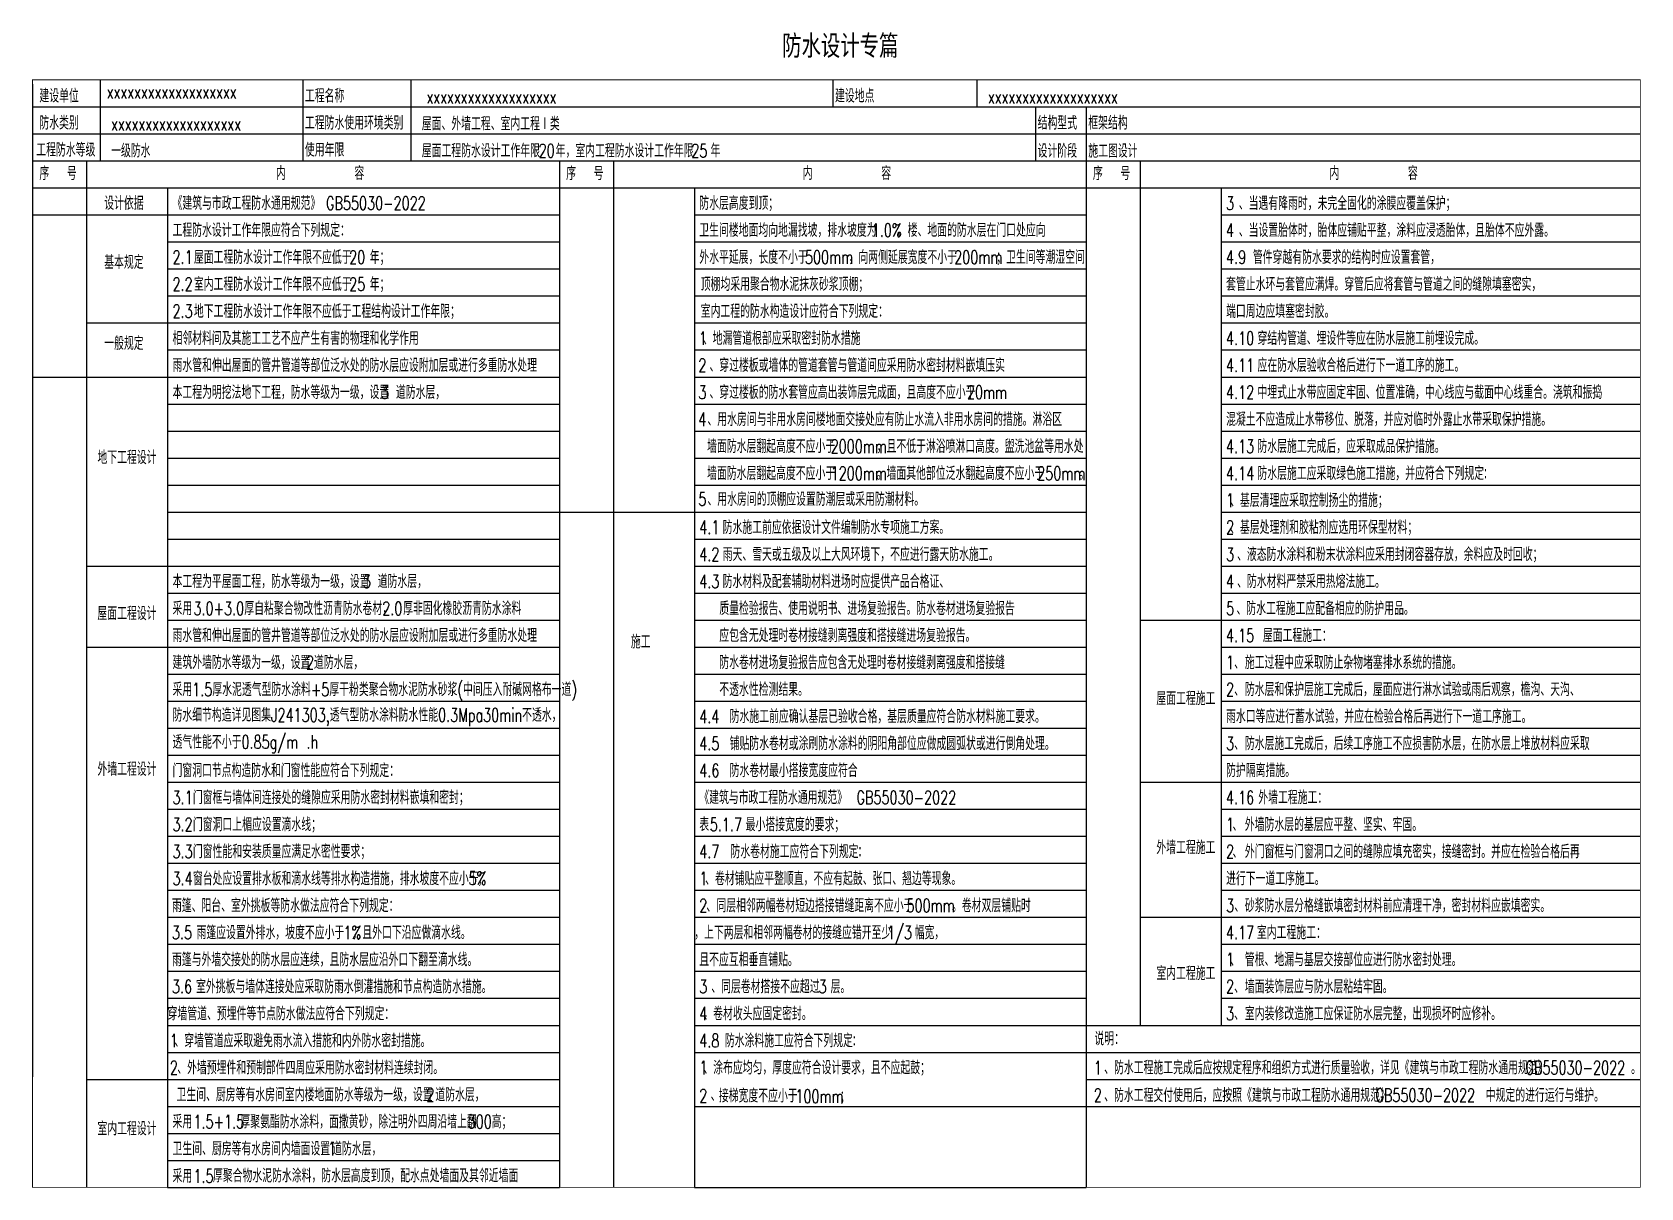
# Model space of a CAD drawing. Extents: x 34740 to 94290, y -39140 to 3622.
import ezdxf

# ---------------------------------------------------------------- set-up
doc = ezdxf.new("R2010")
doc.units = 0
doc.header["$LTSCALE"] = 1000
doc.header["$MEASUREMENT"] = 0
doc.layers.add('PUB_TEXT', color=7, linetype='Continuous')
doc.styles.add('DIM', font='TXT.shx', dxfattribs={"width": 0.7, "bigfont": 'HZTXT.shx'})
doc.styles.add('黑体', font='simhei.ttf', dxfattribs={"height": 280})

msp = doc.modelspace()

# ---------------------------------------------------------------- linework, layer by layer
at = {"layer": 'PUB_TEXT'}
for p, q in [((37254, 1858), (37254, -1141)), ((44754, 1858), (44754, -1141)), ((48755, 1858), (48755, -1141)), ((64376, 1858), (64376, 859)), ((69711, 1858), (69711, 859)), ((34754, 1702), (34754, -35030)), ((34754, 859), (94276, 859)), ((71879, 859), (71879, -1141)), ((73754, 859), (73754, -1480)), ((34754, -141), (94276, -141)), ((34754, -1141), (94276, -1141)), ((36754, -1141), (36754, -39126)), ((54255, -1141), (54255, -39126)), ((56254, -1141), (56254, -39126)), ((75754, -1141), (75754, -33128)), ((73754, -1480), (73754, -39126)), ((34754, -2140), (94276, -2140)), ((39754, -2140), (39754, -39126)), ((59254, -2140), (59254, -39126)), ((78754, -2140), (78754, -33128)), ((34754, -3140), (54255, -3140)), ((59254, -3140), (73754, -3140)), ((78754, -3140), (94276, -3140)), ((39754, -4139), (54255, -4139)), ((59254, -4139), (73754, -4139)), ((78754, -4139), (94276, -4139)), ((39754, -5139), (54255, -5139)), ((59254, -5139), (73754, -5139)), ((78754, -5139), (94276, -5139)), ((39754, -6139), (54255, -6139)), ((59254, -6139), (73755, -6139)), ((78754, -6139), (94276, -6139)), ((36754, -7138), (54255, -7138)), ((59254, -7138), (73754, -7138)), ((78754, -7138), (94276, -7138)), ((39754, -8138), (54255, -8138)), ((59254, -8138), (73754, -8138)), ((78754, -8138), (94276, -8138)), ((34754, -9138), (54255, -9138)), ((59254, -9138), (73754, -9138)), ((78754, -9138), (94276, -9138)), ((39754, -10137), (54255, -10137)), ((59254, -10137), (73754, -10137)), ((78754, -10137), (94276, -10137)), ((39754, -11137), (54255, -11137)), ((59254, -11137), (73755, -11137)), ((78754, -11137), (94276, -11137)), ((39754, -12136), (54255, -12136)), ((59254, -12136), (73754, -12136)), ((78754, -12136), (94276, -12136)), ((39754, -13136), (54255, -13136)), ((59254, -13136), (73755, -13136)), ((78754, -13136), (94276, -13136)), ((39754, -14136), (54255, -14136)), ((54255, -14136), (73755, -14136)), ((78754, -14136), (94276, -14136)), ((39754, -15135), (54255, -15135)), ((59255, -15135), (73755, -15135)), ((78755, -15135), (94276, -15135)), ((36754, -16135), (54255, -16135)), ((59254, -16135), (73755, -16135)), ((78754, -16135), (94276, -16135)), ((39733, -17134), (54255, -17134)), ((59254, -17134), (73754, -17134)), ((78754, -17134), (94276, -17134)), ((39754, -18134), (54255, -18134)), ((59254, -18134), (73754, -18134)), ((75754, -18134), (94276, -18134)), ((36754, -19134), (54255, -19134)), ((59254, -19134), (73754, -19134)), ((78754, -19134), (94276, -19134)), ((39754, -20133), (54255, -20133)), ((59254, -20133), (73754, -20133)), ((78754, -20133), (94276, -20133)), ((39754, -21133), (54255, -21133)), ((59254, -21133), (73754, -21133)), ((78754, -21133), (94276, -21133)), ((39754, -22132), (54255, -22132)), ((59254, -22132), (73754, -22132)), ((78754, -22132), (94276, -22132)), ((39754, -23132), (54255, -23132)), ((59254, -23132), (73754, -23132)), ((78754, -23132), (94276, -23132)), ((39754, -24132), (54255, -24132)), ((59254, -24132), (73754, -24132)), ((75754, -24132), (94276, -24132)), ((39754, -25131), (54255, -25131)), ((59254, -25131), (73754, -25131)), ((78754, -25131), (94276, -25131)), ((39754, -26131), (54255, -26131)), ((59254, -26131), (73754, -26131)), ((78754, -26131), (94276, -26131)), ((39754, -27130), (54255, -27130)), ((59254, -27130), (73754, -27130)), ((59254, -27130), (73754, -27130)), ((78754, -27130), (94276, -27130)), ((39754, -28130), (54255, -28130)), ((59254, -28130), (73754, -28130)), ((78754, -28130), (94276, -28130)), ((39754, -29130), (54255, -29130)), ((39754, -29130), (54255, -29130)), ((59254, -29130), (73754, -29130)), ((75754, -29130), (94276, -29130)), ((39754, -30129), (54255, -30129)), ((59254, -30129), (73754, -30129)), ((78754, -30129), (94276, -30129)), ((39754, -31129), (54255, -31129)), ((59254, -31129), (73754, -31129)), ((78754, -31129), (94276, -31129)), ((39754, -32128), (54255, -32128)), ((59254, -32128), (73754, -32128)), ((78754, -32128), (94276, -32128)), ((39754, -33128), (54255, -33128)), ((39754, -33128), (54255, -33128)), ((59254, -33128), (73754, -33128)), ((73754, -33128), (94276, -33128)), ((39754, -34128), (54255, -34128)), ((39754, -34128), (54255, -34128)), ((59254, -34128), (73754, -34128)), ((73754, -34128), (94276, -34128)), ((36754, -35127), (54255, -35127)), ((73754, -35127), (94276, -35127)), ((39754, -36127), (54255, -36127)), ((59254, -36127), (94276, -36127)), ((39754, -37126), (54255, -37126)), ((39754, -38126), (54255, -38126)), ((39754, -39126), (54255, -39126)), ((59254, -39126), (73754, -39126))]:
    msp.add_line(p, q, dxfattribs=at)
at = {"layer": 'PUB_TEXT', "const_width": 28.3}
msp.add_lwpolyline([(34754, 1858), (94276, 1858), (94276, -39126), (34754, -39126)], close=True, dxfattribs=at)

# ---------------------------------------------------------------- texts
at = {"style": '黑体', "width": 0.7}
msp.add_text('防水设计专篇', height=751.1, dxfattribs=at).set_placement((62504, 2756))
at = {"layer": 'PUB_TEXT', "style": 'DIM', "width": 0.7}
for s, height, p in [('建设单位', 496.1, (35007, 1018)), ('工程名称', 496.1, (44837, 1018)), ('建设地点', 496.1, (64459, 1018)), ('防水类别', 496.1, (35007, 18)), ('工程防水使用环境类别', 496.1, (44837, 18)), ('屋面、外墙工程、室内工程Ⅰ类', 496.12, (49163, -13)), ('结构型式', 496.1, (71962, 18)), ('框架结构', 496.1, (73837, 18)), ('工程防水等级', 496.1, (34892, -981)), ('一级防水', 496.1, (37662, -1012)), ('使用年限', 496.1, (44837, -981)), ('屋面工程防水设计工作年限', 496.12, (49163, -1012)), ('20', 496.1, (53489, -1012)), ('年，室内工程防水设计工作年限', 496.12, (54119, -1012)), ('25', 496.1, (59141, -1012)), ('年', 496, (59850, -1012)), ('设计阶段', 496.1, (71962, -1020)), ('施工图设计', 496.1, (73837, -1020)), ('序', 496, (35007, -1852)), ('号', 496, (36025, -1852)), ('内', 496, (43762, -1846)), ('容', 496, (46670, -1846)), ('序', 496, (54507, -1852)), ('号', 496, (55525, -1852)), ('内', 496, (63263, -1846)), ('容', 496, (66171, -1846)), ('序', 496, (74007, -1852)), ('号', 496, (75025, -1852)), ('内', 496, (82763, -1846)), ('容', 496, (85671, -1846)), ('设计依据', 496.1, (37407, -2954)), ('《建筑与市政工程防水通用规范》', 496.12, (39936, -2954)), ('GB55030-2022', 496.12, (45619, -2954)), ('防水层高度到顶；', 496.1, (59436, -2954)), ('3', 496, (78936, -2957)), ('、当遇有降雨时，未完全固化的涂膜应覆盖保护；', 496.12, (79406, -2957)), ('工程防水设计工作年限应符合下列规定：', 496.12, (39936, -3953)), ('卫生间楼地面均向地漏找坡，排水坡度为', 496.12, (59436, -3953)), ('1.0%', 496.1, (65820, -3953)), ('。楼、地面的防水层在门口处应向', 496.12, (66786, -3953)), ('4', 496, (78936, -3956)), ('、当设置胎体时，胎体应铺贴平整，涂料应浸透胎体，且胎体不应外露。', 496.12, (79406, -3956)), ('基本规定', 496.1, (37407, -5139)), ('2.1', 496.1, (39936, -4953)), ('屋面工程防水设计工作年限不应低于', 496.12, (40728, -4953)), ('20', 496.1, (46474, -4953)), ('年；', 496.1, (47236, -4953)), ('外水平延展，长度不小于', 496.12, (59436, -4953)), ('500mm', 496.1, (63348, -4953)), ('，向两侧延展宽度不小于', 496.12, (64962, -4953)), ('200mm', 496.1, (68871, -4953)), ('；卫生间等潮湿空间', 496.1, (70428, -4953)), ('4.9', 496.1, (78936, -4953)), ('管件穿越有防水要求的结构时应设置套管，', 496.12, (79929, -4953)), ('2.2', 496.1, (39936, -5952)), ('室内工程防水设计工作年限不应低于', 496.12, (40728, -5952)), ('25', 496.1, (46474, -5952)), ('年；', 496.1, (47236, -5952)), ('顶棚均采用聚合物水泥抹灰砂浆顶棚；', 496.12, (59490, -5952)), ('套管止水环与套管应满焊。穿管后应将套管与管道之间的缝隙填塞密实，', 496.12, (78936, -5952)), ('2.3', 496.1, (39936, -6952)), ('地下工程防水设计工作年限不应低于工程结构设计工作年限；', 496.12, (40728, -6952)), ('室内工程的防水构造设计应符合下列规定：', 496.12, (59490, -6952)), ('端口周边应填塞密封胶。', 496.12, (78936, -6952)), ('一般规定', 496.1, (37407, -8138)), ('相邻材料间及其施工工艺不应产生有害的物理和化学作用', 496.12, (39936, -7952)), ('1', 496, (59419, -7952)), ('、地漏管道根部应采取密封防水措施', 496.12, (59569, -7952)), ('4.10', 496.1, (78936, -7952)), ('穿结构管道、埋设件等应在防水层施工前埋设完成。', 496.12, (80098, -7952)), ('雨水管和伸出屋面的管井管道等部位泛水处的防水层应设附加层或进行多重防水处理', 496.12, (39936, -8951)), ('2', 496, (59400, -8951)), ('、穿过楼板或墙体的管道套管与管道间应采用防水密封材料嵌填压实', 496.12, (59813, -8951)), ('4.11', 496.1, (78936, -8951)), ('应在防水层验收合格后进行下一道工序的施工。', 496.12, (80098, -8951)), ('本工程为明挖法地下工程，防水等级为一级，设置', 496.12, (39936, -9951)), ('3', 496, (47656, -9951)), ('道防水层，', 496.1, (48206, -9951)), ('3', 496, (59400, -9951)), ('、穿过楼板的防水套管应高出装饰层完成面，且高度不应小于', 496.12, (59813, -9951)), ('20mm', 496.1, (69342, -9951)), ('4.12', 496.1, (78936, -9951)), ('中埋式止水带应固定牢固、位置准确，中心线应与截面中心线重合。浇筑和振捣', 496.12, (80098, -9951)), ('4', 496, (59400, -10951)), ('、用水房间与非用水房间楼地面交接处应有防止水流入非用水房间的措施。淋浴区', 496.12, (59737, -10951)), ('混凝土不应造成止水带移位、脱落，并应对临时外露止水带采取保护措施。', 496.12, (78936, -10951)), ('地下工程设计', 496.1, (37156, -12362)), ('墙面防水层翻起高度不应小于', 496.12, (59726, -11950)), ('2000mm', 496.1, (64298, -11950)), ('，且不低于淋浴喷淋口高度。盥洗池盆等用水处', 496.12, (66003, -11950)), ('4.13', 496.1, (78936, -11950)), ('防水层施工完成后，应采取成品保护措施。', 496.12, (80098, -11950)), ('墙面防水层翻起高度不应小于', 496.12, (59726, -12950)), ('1200mm', 496.1, (64298, -12950)), ('。墙面其他部位泛水翻起高度不应小于', 496.12, (66003, -12950)), ('250mm', 496.1, (71944, -12950)), ('4.14', 496.1, (78936, -12950)), ('防水层施工应采取绿色施工措施，并应符合下列规定∶', 496.12, (80098, -12950)), ('。', 496, (73501, -12950)), ('5', 496, (59400, -13907)), ('、用水房间的顶棚应设置防潮层或采用防潮材料。', 496.12, (59737, -13907)), ('1', 496, (78936, -13949)), ('、基层清理应采取控制扬尘的措施；', 496.12, (79086, -13949)), ('4.1', 496.1, (59436, -14949)), ('防水施工前应依据设计文件编制防水专项施工方案。', 496.12, (60301, -14949)), ('2', 496, (78936, -14949)), ('、基层处理剂和胶粘剂应选用环保型材料；', 496.12, (79086, -14949)), ('4.2', 496.1, (59436, -15949)), ('雨天、雪天或五级及以上大风环境下，不应进行露天防水施工。', 496.12, (60301, -15949)), ('3', 496, (78936, -15949)), ('、液态防水涂料和粉末状涂料应采用封闭容器存放，余料应及时回收；', 496.12, (79345, -15949)), ('本工程为平屋面工程，防水等级为一级，设置', 496.12, (39936, -16948)), ('3', 496, (46981, -16948)), ('道防水层，', 496.1, (47531, -16948)), ('4.3', 496.1, (59436, -16948)), ('防水材料及配套辅助材料进场时应提供产品合格证、', 496.12, (60301, -16948)), ('4', 496, (78936, -16948)), ('、防水材料严禁采用热熔法施工。', 496.12, (79345, -16948)), ('屋面工程设计', 496.1, (37156, -18134)), ('采用', 496.1, (39936, -17948)), ('3.0+3.0', 496.1, (40712, -17948)), ('厚自粘聚合物改性沥青防水卷材，', 496.12, (42593, -17948)), ('2.0', 496.1, (47699, -17948)), ('厚非固化橡胶沥青防水涂料', 496.12, (48474, -17948)), ('质量检验报告、使用说明书、进场复验报告。防水卷材进场复验报告', 496.12, (60176, -17948)), ('5', 496, (78936, -17948)), ('、防水工程施工应配备相应的防护用品。', 496.12, (79321, -17948)), ('雨水管和伸出屋面的管井管道等部位泛水处的防水层应设附加层或进行多重防水处理', 496.12, (39936, -18947)), ('应包含无处理时卷材接缝剥离强度和搭接缝进场复验报告。', 496.12, (60176, -18947)), ('4.15', 496.1, (78936, -18947)), ('屋面工程施工：', 496.1, (80298, -18947)), ('施工', 496.1, (56902, -19181)), ('建筑外墙防水等级为一级，设置', 496.12, (39936, -19947)), ('2', 496, (44876, -19947)), ('道防水层，', 496.1, (45172, -19947)), ('防水卷材进场复验报告应包含无处理时卷材接缝剥离强度和搭接缝', 496.12, (60176, -19947)), ('1', 496, (78936, -19947)), ('施工过程中应采取防止杂物堵塞排水系统的措施。', 496.12, (79631, -19947)), ('、', 496, (79235, -19947)), ('采用1.5厚水泥透气型防水涂料+5厚干粉类聚合物水泥防水砂浆(中间压入耐碱网格布一道)', 496.12, (39936, -20947)), ('不透水性检测结果。', 496.1, (60176, -20947)), ('屋面工程施工', 496.1, (76356, -21280)), ('2', 496, (78936, -20947)), ('、', 496, (79235, -20947)), ('防水层和保护层施工完成后，屋面应进行淋水试验或雨后观察，檐沟、天沟、', 496.12, (79632, -20947)), ('防水细节构造详见图集J241303,透气型防水涂料防水性能0.3Mpa30min不透水，', 496.12, (39936, -21891)), ('防水施工前应确认基层已验收合格，基层质量应符合防水材料施工要求。', 496.12, (60559, -21946)), ('雨水口等应进行蓄水试验，并应在检验合格后再进行下一道工序施工。', 496.12, (78936, -21946)), ('4.4', 496.1, (59436, -21946)), ('透气性能不小于0.85g/m .h', 496.12, (39936, -22890)), ('4.5', 496.1, (59436, -22946)), ('铺贴防水卷材或涂刷防水涂料的阴阳角部位应做成圆弧状或进行倒角处理。', 496.12, (60559, -22946)), ('3', 496, (78936, -22946)), ('防水层施工完成后，后续工序施工不应损害防水层，在防水层上堆放材料应采取', 496.12, (79632, -22946)), ('、', 496, (79235, -22946)), ('外墙工程设计', 496.1, (37156, -23897)), ('门窗洞口节点构造防水和门窗性能应符合下列规定：', 496.12, (39936, -23945)), ('4.6', 496.1, (59436, -23945)), ('防水卷材最小搭接宽度应符合', 496.12, (60559, -23945)), ('防护隔离措施。', 496.1, (78936, -23945)), ('门窗框与墙体间连接处的缝隙应采用防水密封材料嵌填和密封；', 496.12, (40690, -24945)), ('《建筑与市政工程防水通用规范》', 496.12, (59436, -24945)), ('外墙工程施工：', 496.1, (80129, -24945)), ('3.1', 496.1, (39936, -24945)), ('GB55030-2022', 496.12, (65256, -24945)), ('4.16', 496.1, (78936, -24945)), ('3.2', 496.1, (39936, -25945)), ('门窗洞口上楣应设置滴水线；', 496.12, (40690, -25945)), ('表', 496, (59436, -25945)), ('5.1.7', 496.1, (59824, -25945)), ('最小搭接宽度的要求；', 496.1, (61152, -25945)), ('1', 496, (78936, -25945)), ('外墙防水层的基层应平整、坚实、牢固。', 496.12, (79631, -25945)), ('、', 496, (79174, -25945)), ('3.3', 496.1, (39936, -26944)), ('门窗性能和安装质量应满足水密性要求；', 496.12, (40690, -26944)), ('4.7', 496.1, (59436, -26944)), ('防水卷材施工应符合下列规定∶', 496.12, (60589, -26944)), ('外墙工程施工', 496.1, (76356, -26795)), ('2', 496, (78936, -26944)), ('、', 496, (79174, -26944)), ('外门窗框与门窗洞口之间的缝隙应填充密实，接缝密封。并应在检验合格后再', 496.12, (79631, -26944)), ('窗台处应设置排水板和滴水线等排水构造措施，排水坡度不应小于', 496.12, (40690, -27944)), ('、卷材铺贴应平整顺直，不应有起鼓、张口、翘边等现象。', 496.12, (59651, -27944)), ('3.4', 496.1, (39936, -27944)), ('5%', 496.1, (50898, -27934)), ('；', 496, (51228, -27934)), ('1', 496, (59436, -27944)), ('进行下一道工序施工。', 496.1, (78936, -27944)), ('雨篷、阳台、室外挑板等防水做法应符合下列规定：', 496.12, (39915, -28943)), ('2', 496, (59436, -28943)), ('同层相邻两幅卷材短边搭接错缝距离不应小于', 496.12, (60070, -28943)), ('500mm', 496.1, (67106, -28943)), ('。卷材双层铺贴时', 496.1, (68791, -28943)), ('3', 496, (78936, -28943)), ('砂浆防水层分格缝嵌填密封材料前应清理干净，密封材料应嵌填密实。', 496.12, (79631, -28943)), ('、', 496, (59694, -28943)), ('、', 496, (79243, -28943)), ('3.5', 496.1, (39915, -29943)), ('雨篷应设置外排水，坡度不应小于', 496.12, (40824, -29943)), ('1%', 496.1, (46267, -29943)), ('，且外口下沿应做滴水线。', 496.12, (46597, -29943)), ('，上下两层和相邻两幅卷材的接缝应错开至少', 496.12, (59250, -29943)), ('1/3', 496.1, (66387, -29943)), ('幅宽，', 496.1, (67406, -29943)), ('4.17', 496.1, (78936, -29943)), ('室内工程施工：', 496.1, (80078, -29943)), ('雨篷与外墙交接处的防水层应连续，且防水层应沿外口下翻至滴水线。', 496.12, (39915, -30943)), ('且不应互相垂直铺贴。', 496.1, (59436, -30943)), ('室内工程施工', 496.1, (76356, -31451)), ('1', 496, (78936, -30943)), ('、', 496, (79086, -30943)), ('管根、地漏与基层交接部位应进行防水密封处理。', 496.12, (79631, -30943)), ('3.6', 496.1, (39915, -31942)), ('室外挑板与墙体连接处应采取防雨水倒灌措施和节点构造防水措施。', 496.12, (40806, -31942)), ('3', 496, (59436, -31942)), ('、同层卷材搭接不应超过', 496.12, (59878, -31942)), ('3', 496, (63854, -31942)), ('层。', 496.1, (64296, -31942)), ('2', 496, (78936, -31942)), ('墙面装饰层应与防水层粘结牢固。', 496.12, (79631, -31942)), ('、', 496, (79235, -31942)), ('穿墙管道、预埋件等节点防水做法应符合下列规定：', 496.12, (39754, -32942)), ('4', 496, (59436, -32942)), ('、卷材收头应固定密封。', 496.12, (59586, -32942)), ('3', 496, (78936, -32942)), ('室内装修改造施工应保证防水层完整，出现损坏时应修补。', 496.12, (79631, -32942)), ('说明：', 496.1, (74064, -33870)), ('、', 496, (79235, -32942)), ('1', 496, (39837, -33941)), ('、穿墙管道应采取避免雨水流入措施和内外防水密封措施。', 496.12, (40005, -33941)), ('4.8', 496.1, (59436, -33941)), ('防水涂料施工应符合下列规定∶', 496.12, (60382, -33941)), ('2', 496, (39837, -34941)), ('、外墙预埋件和预制部件四周应采用防水密封材料连续封闭。', 496.12, (40110, -34941)), ('1', 496, (59436, -34941)), ('、涂布应均匀，厚度应符合设计要求，且不应起鼓；', 496.12, (59586, -34941)), ('1', 496, (74040, -34941)), ('、防水工程施工完成后应按规定程序和组织方式进行质量验收，详见《建筑与市政工程防水通用规范》', 496.12, (74424, -34941)), ('GB55030-2022', 496.12, (90021, -34941)), ('。', 496, (93929, -34941)), ('卫生间、厨房等有水房间室内楼地面防水等级为一级，设置', 496.12, (40083, -35941)), ('2', 496, (49332, -35941)), ('道防水层，', 496.1, (49664, -35941)), ('2', 496, (59436, -35981)), ('接梯宽度不应小于', 496.1, (60160, -35981)), ('100mm', 496.1, (62992, -36001)), ('；', 496, (64642, -36001)), ('2', 496, (74040, -35963)), ('、防水工程交付使用后，应按照《建筑与市政工程防水通用规范》', 496.12, (74424, -35963)), ('GB55030-2022', 496.12, (84466, -35963)), ('中规定的进行运行与维护。', 496.12, (88548, -35963)), ('、', 496, (59857, -35941)), ('室内工程设计', 496.1, (37156, -37198)), ('采用', 496.1, (39936, -36940)), ('1.5+1.5', 496.1, (40712, -36940)), ('厚聚氨酯防水涂料，面撒黄砂，除注明外四周沿墙上翻', 496.12, (42448, -36940)), ('300', 496.1, (50862, -36940)), ('高；', 496.1, (51751, -36940)), ('卫生间、厨房等有水房间内墙面设置', 496.12, (39936, -37940)), ('1', 496, (45693, -37940)), ('道防水层，', 496.1, (45843, -37940)), ('采用', 496.1, (39936, -38951)), ('1.5', 496.1, (40712, -38951)), ('厚聚合物水泥防水涂料，防水层高度到顶，配水点处墙面及其邻近墙面', 496.12, (41433, -38939))]:
    msp.add_text(s, height=height, dxfattribs=at).set_placement(p)
at = {"layer": 'PUB_TEXT', "color": 1, "style": 'DIM', "width": 0.7}
for p in [(37500, 1170, 641), (49338, 980, 641), (70119, 987), (37662, -13)]:
    msp.add_text('xxxxxxxxxxxxxxxxxxx', height=496.12, dxfattribs=at).set_placement(p)

doc.saveas('drawing.dxf')
